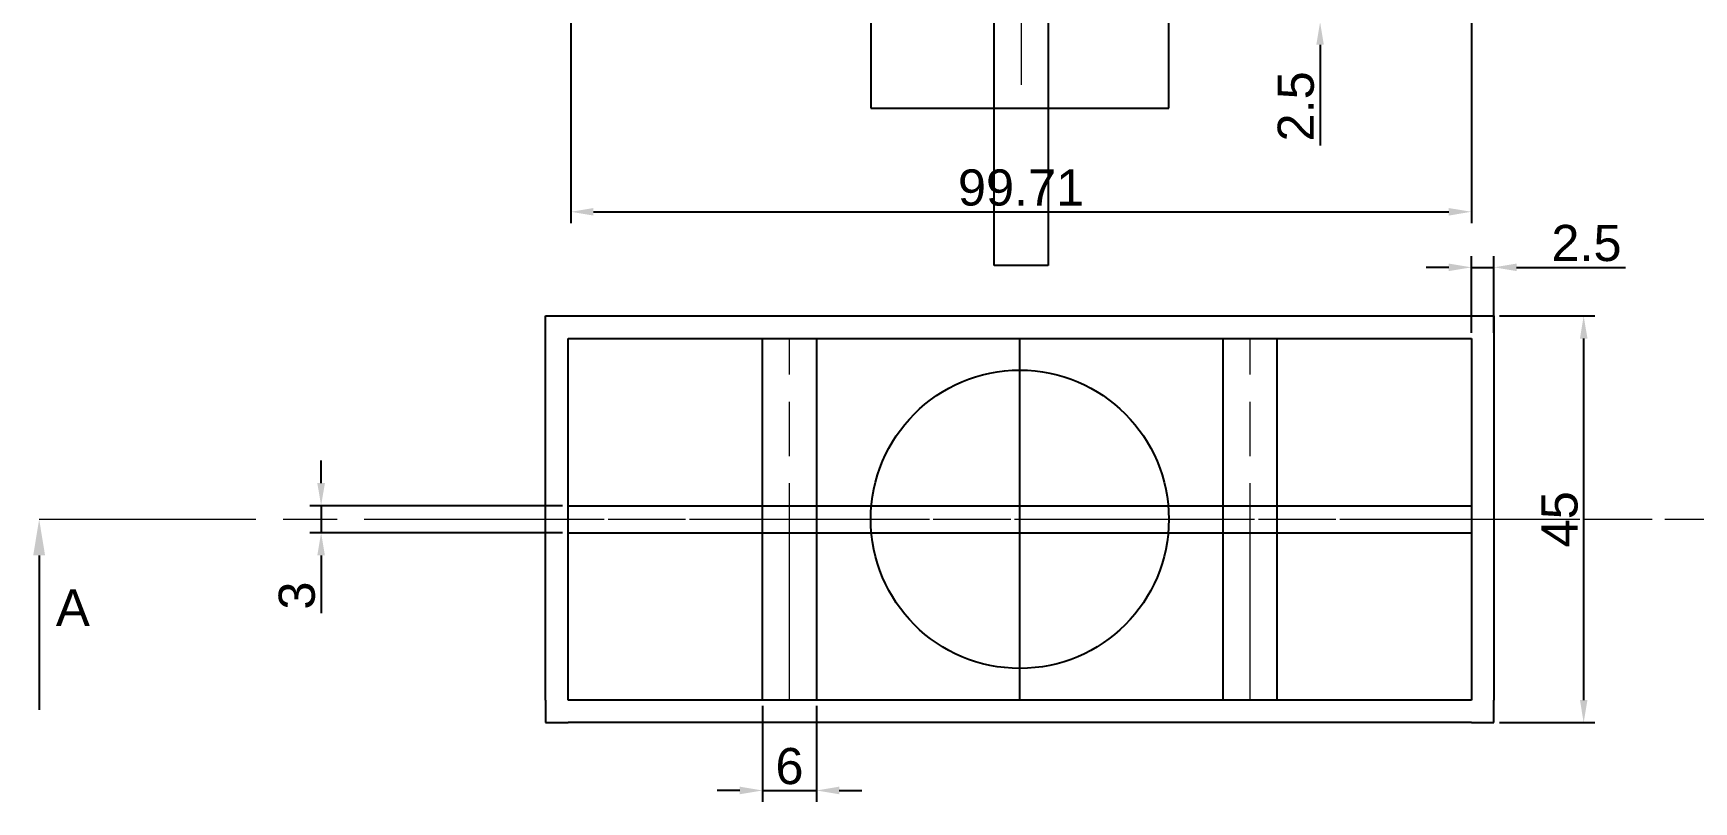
# Model space of a CAD drawing. Header units: millimetres. Extents: x -346 to -70, y -6 to 246.
# Drawn here: x -346 to -162.1, y -5.6 to 79.5 of the extents above; entities that cross this region are included whole.
import ezdxf
from ezdxf import colors
from ezdxf.entities.mleader import LeaderData, LeaderLine
from ezdxf.math import Vec2, Vec3

# ---------------------------------------------------------------- set-up
doc = ezdxf.new("R2010")
doc.units = ezdxf.units.MM
doc.linetypes.add('ACAD_ISO02W100', pattern=[15, 12, -3])
doc.linetypes.add('ACAD_ISO08W100', pattern=[36, 24, -3, 6, -3])
doc.layers.add('axis', color=7, linetype='ACAD_ISO08W100', lineweight=5)
doc.layers.add('hidden_line', color=7, linetype='ACAD_ISO02W100', lineweight=5)
doc.styles.get("Standard").update_dxf_attribs({"font": 'arial.ttf'})
doc.dimstyles.new('ISO-25', dxfattribs={"dimtxt": 4, "dimasz": 2.5, "dimexe": 1.25, "dimexo": 0.625, "dimtad": 1, "dimdsep": 46, "dimtxsty": 'Standard', "dimcen": 2.5, "dimadec": 0, "dimazin": 0, "dimtfac": 1, "dimtmove": 0, "dimatfit": 3, "dimfxl": 1, "dimarcsym": 0})

# ---------------------------------------------------------------- blocks, each defined once
blk = doc.blocks.new('*D4')
at = {"color": 0, "lineweight": -2, "transparency": 16777216}
for p, q in [((-286.47, 82.56), (-286.47, 58.46)), ((-186.76, 82.56), (-186.76, 58.46)), ((-283.97, 59.71), (-189.26, 59.71))]:
    blk.add_line(p, q, dxfattribs=at)
at = {"color": 0, "transparency": 16777216}
for points in [[(-283.97, 60.12), (-283.97, 59.29), (-286.47, 59.71)], [(-189.26, 60.12), (-189.26, 59.29), (-186.76, 59.71)]]:
    blk.add_solid(points, dxfattribs=at)
at = {"layer": 'Defpoints', "color": 0, "transparency": 16777216}
for p in [(-286.47, 83.19), (-186.76, 83.19), (-186.76, 59.71)]:
    blk.add_point(p, dxfattribs=at)
at = {"color": 0, "transparency": 16777216, "insert": (-236.62, 62.37), "char_height": 4, "attachment_point": 5}
blk.add_mtext('99.71', dxfattribs=at)
blk = doc.blocks.new('*D6')
at = {"color": 0, "lineweight": -2, "transparency": 16777216}
for p, q in [((-203.51, 85.69), (-203.51, 88.19)), ((-187.39, 83.19), (-204.76, 83.19)), ((-203.51, 83.19), (-203.51, 80.69)), ((-187.39, 80.69), (-204.76, 80.69)), ((-203.51, 78.19), (-203.51, 67.06))]:
    blk.add_line(p, q, dxfattribs=at)
at = {"color": 0, "transparency": 16777216}
for points in [[(-203.93, 85.69), (-203.1, 85.69), (-203.51, 83.19)], [(-203.93, 78.19), (-203.1, 78.19), (-203.51, 80.69)]]:
    blk.add_solid(points, dxfattribs=at)
at = {"layer": 'Defpoints', "color": 0, "transparency": 16777216}
for p in [(-186.76, 83.19), (-203.51, 80.69), (-186.76, 80.69)]:
    blk.add_point(p, dxfattribs=at)
at = {"color": 0, "transparency": 16777216, "insert": (-206.18, 71.37), "char_height": 4, "attachment_point": 5, "rotation": 90}
blk.add_mtext('2.5', dxfattribs=at)
blk = doc.blocks.new('*D21')
at = {"color": 0, "lineweight": -2, "transparency": 16777216}
for p, q in [((-183.64, 48.19), (-173.08, 48.19)), ((-174.33, 45.69), (-174.33, 5.69)), ((-183.64, 3.19), (-173.08, 3.19))]:
    blk.add_line(p, q, dxfattribs=at)
at = {"color": 0, "transparency": 16777216}
for points in [[(-174.74, 45.69), (-173.91, 45.69), (-174.33, 48.19)], [(-174.74, 5.69), (-173.91, 5.69), (-174.33, 3.19)]]:
    blk.add_solid(points, dxfattribs=at)
at = {"layer": 'Defpoints', "color": 0, "transparency": 16777216}
for p in [(-184.26, 48.19), (-184.26, 3.19), (-174.33, 3.19)]:
    blk.add_point(p, dxfattribs=at)
at = {"color": 0, "transparency": 16777216, "insert": (-176.98, 25.69), "char_height": 4, "attachment_point": 5, "rotation": 90}
blk.add_mtext('45', dxfattribs=at)
blk = doc.blocks.new('*D22')
at = {"color": 0, "lineweight": -2, "transparency": 16777216}
for p, q in [((-189.26, 53.56), (-191.76, 53.56)), ((-186.76, 46.31), (-186.76, 54.81)), ((-186.76, 53.56), (-184.26, 53.56)), ((-184.26, 46.31), (-184.26, 54.81)), ((-181.76, 53.56), (-169.71, 53.56))]:
    blk.add_line(p, q, dxfattribs=at)
at = {"color": 0, "transparency": 16777216}
for points in [[(-189.26, 53.98), (-189.26, 53.15), (-186.76, 53.56)], [(-181.76, 53.98), (-181.76, 53.15), (-184.26, 53.56)]]:
    blk.add_solid(points, dxfattribs=at)
at = {"layer": 'Defpoints', "color": 0, "transparency": 16777216}
for p in [(-184.26, 53.56), (-186.76, 45.69), (-184.26, 45.69)]:
    blk.add_point(p, dxfattribs=at)
at = {"color": 0, "transparency": 16777216, "insert": (-174.02, 56.23), "char_height": 4, "attachment_point": 5}
blk.add_mtext('2.5', dxfattribs=at)
blk = doc.blocks.new('*D23')
at = {"color": 0, "lineweight": -2, "transparency": 16777216}
for p, q in [((-265.26, 5.06), (-265.26, -5.56)), ((-259.26, 5.06), (-259.26, -5.56)), ((-267.76, -4.31), (-270.26, -4.31)), ((-265.26, -4.31), (-259.26, -4.31)), ((-256.76, -4.31), (-254.26, -4.31))]:
    blk.add_line(p, q, dxfattribs=at)
at = {"color": 0, "transparency": 16777216}
for points in [[(-267.76, -3.89), (-267.76, -4.73), (-265.26, -4.31)], [(-256.76, -3.89), (-256.76, -4.73), (-259.26, -4.31)]]:
    blk.add_solid(points, dxfattribs=at)
at = {"layer": 'Defpoints', "color": 0, "transparency": 16777216}
for p in [(-265.26, 5.69), (-259.26, 5.69), (-259.26, -4.31)]:
    blk.add_point(p, dxfattribs=at)
at = {"color": 0, "transparency": 16777216, "insert": (-262.26, -1.64), "char_height": 4, "attachment_point": 5}
blk.add_mtext('6', dxfattribs=at)
blk = doc.blocks.new('*D24')
at = {"color": 0, "lineweight": -2, "transparency": 16777216}
for p, q in [((-314.12, 29.69), (-314.12, 32.19)), ((-287.39, 27.19), (-315.37, 27.19)), ((-314.12, 27.19), (-314.12, 24.19)), ((-287.39, 24.19), (-315.37, 24.19)), ((-314.12, 21.69), (-314.12, 15.32))]:
    blk.add_line(p, q, dxfattribs=at)
at = {"color": 0, "transparency": 16777216}
for points in [[(-314.54, 29.69), (-313.7, 29.69), (-314.12, 27.19)], [(-314.54, 21.69), (-313.7, 21.69), (-314.12, 24.19)]]:
    blk.add_solid(points, dxfattribs=at)
at = {"layer": 'Defpoints', "color": 0, "transparency": 16777216}
for p in [(-286.76, 27.19), (-314.12, 24.19), (-286.76, 24.19)]:
    blk.add_point(p, dxfattribs=at)
at = {"color": 0, "transparency": 16777216, "insert": (-316.79, 17.25), "char_height": 4, "attachment_point": 5, "rotation": 90}
blk.add_mtext('3', dxfattribs=at)

msp = doc.modelspace()

# ---------------------------------------------------------------- linework, layer by layer
for p, q in [((-239.617, 53.77), (-239.617, 133.77)), ((-233.617, 133.77), (-233.617, 53.77)), ((-253.263, 83.19), (-253.263, 71.19)), ((-220.263, 71.19), (-220.263, 80.69)), ((-253.263, 71.19), (-220.263, 71.19)), ((-233.617, 53.77), (-239.617, 53.77)), ((-289.263, 48.19), (-286.763, 48.19)), ((-289.263, 45.69), (-289.263, 48.19)), ((-286.763, 48.19), (-186.763, 48.19)), ((-186.763, 48.19), (-184.263, 48.19)), ((-184.263, 48.19), (-184.263, 45.69)), ((-289.263, 5.69), (-289.263, 45.69)), ((-286.763, 5.69), (-286.763, 45.69)), ((-286.763, 45.69), (-186.763, 45.69)), ((-265.263, 5.69), (-265.263, 45.69)), ((-262.263, 45.69), (-259.263, 45.69)), ((-259.263, 45.69), (-259.263, 5.69)), ((-236.763, 5.69), (-236.763, 45.69)), ((-214.263, 45.69), (-214.263, 5.69)), ((-208.263, 5.69), (-208.263, 45.69)), ((-186.763, 45.69), (-186.763, 5.69)), ((-184.263, 45.69), (-184.263, 5.69)), ((-286.763, 27.19), (-186.763, 27.19)), ((-286.763, 24.19), (-186.763, 24.19)), ((-289.263, 5.69), (-289.263, 3.19)), ((-186.763, 5.69), (-286.763, 5.69)), ((-259.263, 5.69), (-265.263, 5.69)), ((-184.263, 3.19), (-184.263, 5.69)), ((-289.263, 3.19), (-286.763, 3.19)), ((-186.763, 3.19), (-286.763, 3.19)), ((-186.763, 3.19), (-184.263, 3.19))]:
    msp.add_line(p, q)
msp.add_circle((-236.763, 25.69), 16.5)
at = {"layer": 'axis'}
for p, q in [((-236.617, 193.77), (-236.617, 73.77)), ((-262.263, 5.69), (-262.263, 45.69)), ((-211.263, 5.69), (-211.263, 45.69)), ((-345.339, 25.69), (-135.339, 25.69)), ((-306.763, 25.69), (-166.763, 25.69))]:
    msp.add_line(p, q, dxfattribs=at)

# ---------------------------------------------------------------- texts
at = {"layer": 'hidden_line'}
msp.add_text('A', height=4.045, dxfattribs=at).set_placement((-343.49, 13.887))

# ---------------------------------------------------------------- dimensions: what is measured, and where the dimension line sits
for base, p1, p2, picture, middle in [((-203.513, 80.69), (-186.763, 83.19), (-186.763, 80.69), '*D6', (-206.18, 71.374)), ((-314.119, 24.19), (-286.763, 27.19), (-286.763, 24.19), '*D24', (-316.787, 17.255))]:
    dim = msp.add_linear_dim(base=base, p1=p1, p2=p2, angle=90, dimstyle='ISO-25')
    dim.commit()
    dim.dimension.update_dxf_attribs({"geometry": picture, "text_midpoint": middle})
for base, p1, p2, picture, middle in [((-186.763, 59.705), (-286.472, 83.19), (-186.763, 83.19), '*D4', (-236.617, 62.372)), ((-259.263, -4.31), (-265.263, 5.69), (-259.263, 5.69), '*D23', (-262.263, -1.643))]:
    dim = msp.add_linear_dim(base=base, p1=p1, p2=p2, dimstyle='ISO-25')
    dim.commit()
    dim.dimension.update_dxf_attribs({"geometry": picture, "text_midpoint": middle})
dim = msp.add_linear_dim(base=(-184.263, 53.564), p1=(-186.763, 45.69), p2=(-184.263, 45.69), dimstyle='ISO-25')
dim.commit()
dim.dimension.update_dxf_attribs({"geometry": '*D22', "text_midpoint": (-174.025, 53.564), "dimtype": 160})
dim = msp.add_linear_dim(base=(-174.325, 3.19), p1=(-184.263, 48.19), p2=(-184.263, 3.19), angle=90, dimstyle='ISO-25')
dim.commit()
dim.dimension.update_dxf_attribs({"geometry": '*D21', "text_midpoint": (-174.325, 25.69), "dimtype": 160})

# ---------------------------------------------------------------- leaders
ml = msp.add_multileader_mtext('Standard')
ml.set_content('', color=256)
ml.set_leader_properties()
ml.build(insert=Vec2(0, 0))
ctx = ml.context
ctx.base_point, ctx.plane_origin, ctx.plane_x_axis, ctx.plane_y_axis = Vec3(-345.339, 4.62), Vec3(-345.339, 25.69), Vec3(0, -1), Vec3(1, 0)
notes = []
notes.append((ctx, [(0, (1, 1, 0), (-345.339, 12.62), (0, -1), 8, [(0, [(-345.339, 25.69)], 0, [])])]))
ctx.mtext.insert, ctx.mtext.text_direction, ctx.mtext.rotation, ctx.mtext.flow_direction = Vec3(-343.339, 2.62), Vec3(0, -1), 4.712389, 5
for ctx, leaders in notes:
    for number, flags, end, landing, length, lines in leaders:
        leader = LeaderData()
        leader.index, (leader.has_last_leader_line, leader.has_dogleg_vector, leader.attachment_direction) = number, flags
        leader.last_leader_point, leader.dogleg_vector, leader.dogleg_length = Vec3(end), Vec3(landing), length
        for number, points, colour, breaks in lines:
            line = LeaderLine()
            line.index, line.vertices, line.color, line.breaks = number, Vec3.list(points), colors.encode_raw_color(colour), breaks
            leader.lines.append(line)
        ctx.leaders.append(leader)

doc.saveas('drawing.dxf')
